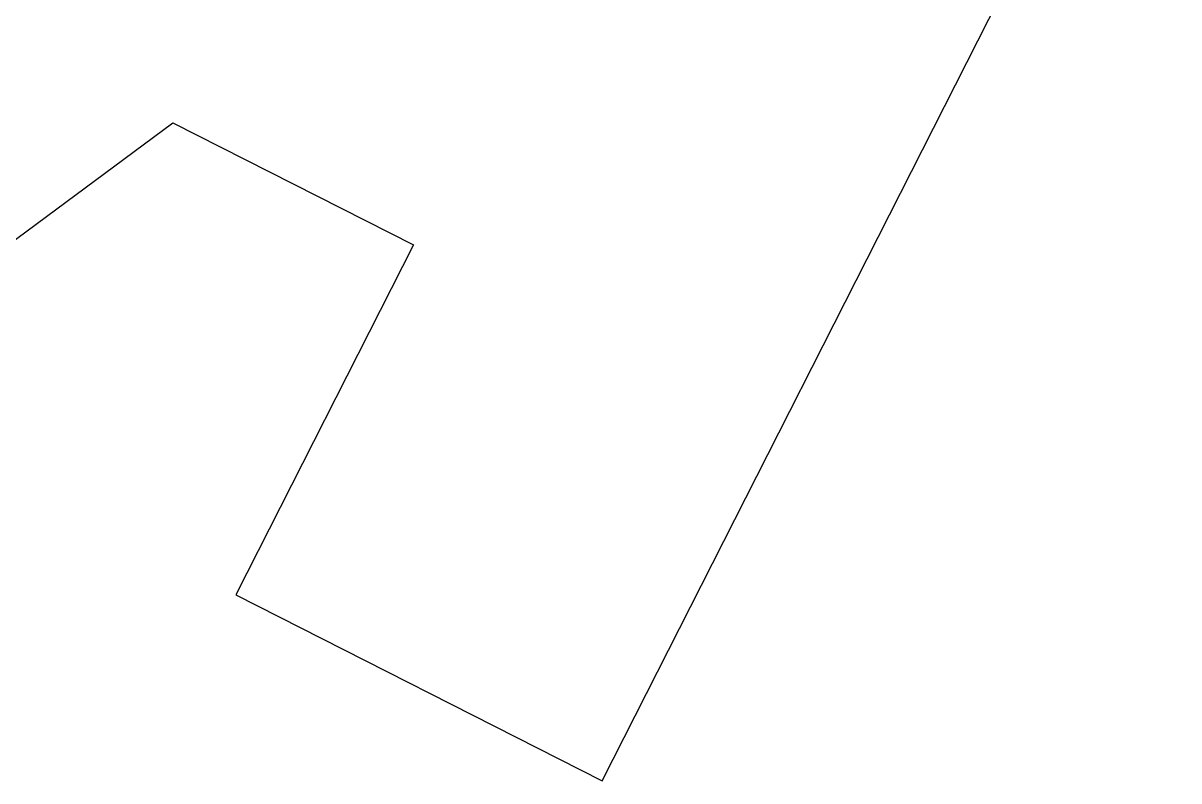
# Model space of a CAD drawing. Header units: inches. Extents: x 69218137 to 69222609, y 27671114 to 27674487.
# Drawn here: x 69220373 to 69222609, y 27671278 to 27672744 of the extents above; entities that cross this region are included whole.
import ezdxf

# ---------------------------------------------------------------- set-up
doc = ezdxf.new("R2010")
doc.units = ezdxf.units.IN
doc.header["$LTSCALE"] = 25
doc.header["$MEASUREMENT"] = 0
doc.layers.add('A-SITE', color=3, linetype='CONTINUOUS')

msp = doc.modelspace()

# ---------------------------------------------------------------- linework, layer by layer
at = {"layer": 'A-SITE'}
for p, q in [((69221493.2, 27671277.9), (69222609.4, 27673475.7)), ((69220166.5, 27672183.7), (69220662.8, 27672551)), ((69220662.8, 27672551), (69221128.1, 27672314.7)), ((69221128.1, 27672314.7), (69220784.4, 27671637.9)), ((69220784.4, 27671637.9), (69221493.2, 27671277.9))]:
    msp.add_line(p, q, dxfattribs=at)

doc.saveas('drawing.dxf')
